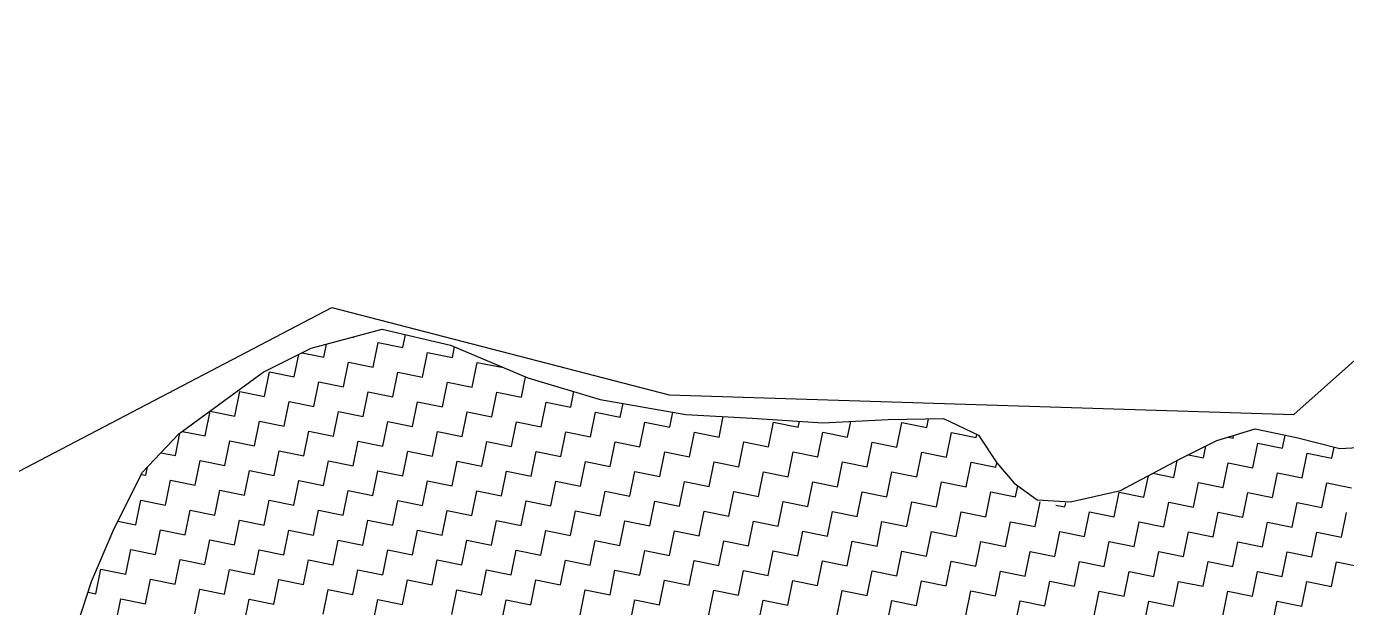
# Model space of a CAD drawing. Header units: metres. Extents: x 278801 to 279668, y 2074665 to 2075564.
# Drawn here: x 279272.2 to 279354.1, y 2075369.5 to 2075405.6 of the extents above; entities that cross this region are included whole.
import ezdxf

# ---------------------------------------------------------------- set-up
doc = ezdxf.new("R2010")
doc.units = ezdxf.units.M
doc.layers.add('POLY_HATCH', color=12, linetype='Continuous')
doc.layers.add('V_BOUND_LINE', color=7, linetype='Continuous')

msp = doc.modelspace()

# ---------------------------------------------------------------- linework, layer by layer
at = {"layer": 'POLY_HATCH'}
for p, q in [((279289.889, 2075385.637), (279294.29, 2075386.826)), ((279294.29, 2075386.826), (279298.543, 2075385.817)), ((279286.916, 2075384.159), (279289.889, 2075385.637)), ((279298.543, 2075385.817), (279303.337, 2075383.808)), ((279281.682, 2075380.317), (279286.916, 2075384.159)), ((279303.337, 2075383.808), (279307.818, 2075382.457)), ((279307.818, 2075382.457), (279313.128, 2075381.532)), ((279313.128, 2075381.532), (279317.24, 2075381.294)), ((279317.24, 2075381.294), (279321.638, 2075380.999)), ((279321.638, 2075380.999), (279325.694, 2075381.218)), ((279325.694, 2075381.218), (279329.121, 2075381.268)), ((279329.121, 2075381.268), (279331.29, 2075380.235)), ((279346.083, 2075379.917), (279348.455, 2075380.625)), ((279348.455, 2075380.625), (279351.024, 2075380.106)), ((279279.421, 2075377.953), (279281.682, 2075380.317)), ((279331.29, 2075380.235), (279332.429, 2075378.52)), ((279343.767, 2075378.752), (279346.083, 2075379.917)), ((279351.024, 2075380.106), (279353.707, 2075379.415)), ((279353.707, 2075379.415), (279356.564, 2075379.58)), ((279340.108, 2075376.819), (279343.767, 2075378.752)), ((279277.671, 2075374.445), (279279.421, 2075377.953)), ((279332.429, 2075378.52), (279333.511, 2075377.261)), ((279333.511, 2075377.261), (279334.937, 2075376.231)), ((279336.993, 2075376.112), (279340.108, 2075376.819)), ((279334.937, 2075376.231), (279336.993, 2075376.112)), ((279276.265, 2075371.166), (279277.671, 2075374.445)), ((279275.116, 2075367.685), (279276.265, 2075371.166))]:
    msp.add_line(p, q, dxfattribs=at)
at = {"layer": 'POLY_HATCH', "linetype": 'Continuous'}
for p, q in [((279292.436, 2075386.325), (279292.519, 2075386.308)), ((279292.519, 2075386.308), (279292.527, 2075386.35)), ((279295.584, 2075385.689), (279295.744, 2075386.481)), ((279289.329, 2075385.358), (279290.677, 2075385.086)), ((279290.677, 2075385.086), (279290.84, 2075385.894)), ((279293.742, 2075384.466), (279294.052, 2075385.998)), ((279294.052, 2075385.998), (279295.584, 2075385.689)), ((279296.807, 2075383.846), (279297.117, 2075385.379)), ((279297.117, 2075385.379), (279298.649, 2075385.069)), ((279298.649, 2075385.069), (279298.78, 2075385.718)), ((279288.834, 2075383.863), (279289.115, 2075385.252)), ((279291.899, 2075383.243), (279292.209, 2075384.776)), ((279292.209, 2075384.776), (279293.742, 2075384.466)), ((279299.872, 2075383.226), (279300.182, 2075384.759)), ((279300.182, 2075384.759), (279301.714, 2075384.449)), ((279301.714, 2075384.449), (279301.722, 2075384.485)), ((279286.992, 2075382.64), (279287.302, 2075384.173)), ((279287.302, 2075384.173), (279288.834, 2075383.863)), ((279294.964, 2075382.624), (279295.274, 2075384.156)), ((279295.274, 2075384.156), (279296.807, 2075383.846)), ((279302.937, 2075382.607), (279303.192, 2075383.869)), ((279285.15, 2075381.418), (279285.459, 2075382.95)), ((279285.459, 2075382.95), (279286.992, 2075382.64)), ((279290.057, 2075382.021), (279290.367, 2075383.553)), ((279290.367, 2075383.553), (279291.899, 2075383.243)), ((279293.122, 2075381.401), (279293.432, 2075382.933)), ((279293.432, 2075382.933), (279294.964, 2075382.624)), ((279298.029, 2075382.004), (279298.339, 2075383.536)), ((279298.339, 2075383.536), (279299.872, 2075383.226)), ((279301.094, 2075381.384), (279301.404, 2075382.916)), ((279301.404, 2075382.916), (279302.937, 2075382.607)), ((279306.002, 2075381.987), (279306.196, 2075382.946)), ((279288.215, 2075380.798), (279288.524, 2075382.331)), ((279288.524, 2075382.331), (279290.057, 2075382.021)), ((279296.187, 2075380.781), (279296.497, 2075382.314)), ((279296.497, 2075382.314), (279298.029, 2075382.004)), ((279304.159, 2075380.764), (279304.469, 2075382.297)), ((279304.469, 2075382.297), (279306.002, 2075381.987)), ((279309.067, 2075381.367), (279309.237, 2075382.21)), ((279283.307, 2075380.195), (279283.617, 2075381.728)), ((279283.617, 2075381.728), (279285.15, 2075381.418)), ((279291.28, 2075380.178), (279291.589, 2075381.711)), ((279291.589, 2075381.711), (279293.122, 2075381.401)), ((279299.252, 2075380.161), (279299.562, 2075381.694)), ((279299.562, 2075381.694), (279301.094, 2075381.384)), ((279307.224, 2075380.144), (279307.534, 2075381.677)), ((279307.534, 2075381.677), (279309.067, 2075381.367)), ((279312.132, 2075380.747), (279312.319, 2075381.673)), ((279315.197, 2075380.127), (279315.454, 2075381.397)), ((279328.077, 2075380.713), (279328.186, 2075381.254)), ((279281.465, 2075378.973), (279281.746, 2075380.364)), ((279281.903, 2075380.479), (279283.307, 2075380.195)), ((279286.372, 2075379.575), (279286.682, 2075381.108)), ((279286.682, 2075381.108), (279288.215, 2075380.798)), ((279289.437, 2075378.956), (279289.747, 2075380.488)), ((279289.747, 2075380.488), (279291.28, 2075380.178)), ((279294.345, 2075379.558), (279294.654, 2075381.091)), ((279294.654, 2075381.091), (279296.187, 2075380.781)), ((279297.41, 2075378.939), (279297.719, 2075380.471)), ((279297.719, 2075380.471), (279299.252, 2075380.161)), ((279302.317, 2075379.542), (279302.627, 2075381.074)), ((279302.627, 2075381.074), (279304.159, 2075380.764)), ((279305.382, 2075378.922), (279305.692, 2075380.454)), ((279305.692, 2075380.454), (279307.224, 2075380.144)), ((279310.289, 2075379.525), (279310.599, 2075381.057)), ((279310.599, 2075381.057), (279312.132, 2075380.747)), ((279313.354, 2075378.905), (279313.664, 2075380.437)), ((279313.664, 2075380.437), (279315.197, 2075380.127)), ((279318.262, 2075379.508), (279318.572, 2075381.04)), ((279318.572, 2075381.04), (279320.104, 2075380.73)), ((279320.104, 2075380.73), (279320.178, 2075381.097)), ((279321.327, 2075378.888), (279321.637, 2075380.42)), ((279321.637, 2075380.42), (279323.169, 2075380.111)), ((279323.169, 2075380.111), (279323.368, 2075381.092)), ((279326.234, 2075379.491), (279326.544, 2075381.023)), ((279326.544, 2075381.023), (279328.077, 2075380.713)), ((279329.299, 2075378.871), (279329.609, 2075380.404)), ((279329.609, 2075380.404), (279331.142, 2075380.094)), ((279284.53, 2075378.353), (279284.84, 2075379.885)), ((279284.84, 2075379.885), (279286.372, 2075379.575)), ((279292.502, 2075378.336), (279292.812, 2075379.868)), ((279292.812, 2075379.868), (279294.345, 2075379.558)), ((279300.475, 2075378.319), (279300.785, 2075379.851)), ((279300.785, 2075379.851), (279302.317, 2075379.542)), ((279308.447, 2075378.302), (279308.757, 2075379.835)), ((279308.757, 2075379.835), (279310.289, 2075379.525)), ((279316.42, 2075378.285), (279316.729, 2075379.818)), ((279316.729, 2075379.818), (279318.262, 2075379.508)), ((279324.392, 2075378.268), (279324.702, 2075379.801)), ((279324.702, 2075379.801), (279326.234, 2075379.491)), ((279331.142, 2075380.094), (279331.181, 2075380.287)), ((279345.244, 2075378.837), (279345.392, 2075379.569)), ((279346.774, 2075380.123), (279347.087, 2075380.06)), ((279347.087, 2075380.06), (279347.12, 2075380.227)), ((279348.309, 2075378.217), (279348.619, 2075379.75)), ((279348.619, 2075379.75), (279350.152, 2075379.44)), ((279350.152, 2075379.44), (279350.315, 2075380.249)), ((279280.569, 2075379.154), (279281.465, 2075378.973)), ((279287.595, 2075377.733), (279287.905, 2075379.266)), ((279287.905, 2075379.266), (279289.437, 2075378.956)), ((279295.567, 2075377.716), (279295.877, 2075379.249)), ((279295.877, 2075379.249), (279297.41, 2075378.939)), ((279303.54, 2075377.699), (279303.85, 2075379.232)), ((279303.85, 2075379.232), (279305.382, 2075378.922)), ((279311.512, 2075377.682), (279311.822, 2075379.215)), ((279311.822, 2075379.215), (279313.354, 2075378.905)), ((279319.485, 2075377.665), (279319.794, 2075379.198)), ((279319.794, 2075379.198), (279321.327, 2075378.888)), ((279327.457, 2075377.648), (279327.767, 2075379.181)), ((279327.767, 2075379.181), (279329.299, 2075378.871)), ((279344.312, 2075379.026), (279345.244, 2075378.837)), ((279351.374, 2075377.598), (279351.684, 2075379.13)), ((279351.684, 2075379.13), (279353.217, 2075378.82)), ((279353.217, 2075378.82), (279353.355, 2075379.505)), ((279279.622, 2075377.75), (279279.728, 2075378.274)), ((279282.687, 2075377.13), (279282.997, 2075378.663)), ((279282.997, 2075378.663), (279284.53, 2075378.353)), ((279285.752, 2075376.51), (279286.062, 2075378.043)), ((279286.062, 2075378.043), (279287.595, 2075377.733)), ((279290.66, 2075377.113), (279290.97, 2075378.646)), ((279290.97, 2075378.646), (279292.502, 2075378.336)), ((279293.725, 2075376.493), (279294.035, 2075378.026)), ((279294.035, 2075378.026), (279295.567, 2075377.716)), ((279298.632, 2075377.096), (279298.942, 2075378.629)), ((279298.942, 2075378.629), (279300.475, 2075378.319)), ((279301.697, 2075376.477), (279302.007, 2075378.009)), ((279302.007, 2075378.009), (279303.54, 2075377.699)), ((279306.605, 2075377.079), (279306.915, 2075378.612)), ((279306.915, 2075378.612), (279308.447, 2075378.302)), ((279309.67, 2075376.46), (279309.98, 2075377.992)), ((279309.98, 2075377.992), (279311.512, 2075377.682)), ((279314.577, 2075377.062), (279314.887, 2075378.595)), ((279314.887, 2075378.595), (279316.42, 2075378.285)), ((279317.642, 2075376.443), (279317.952, 2075377.975)), ((279317.952, 2075377.975), (279319.485, 2075377.665)), ((279322.55, 2075377.046), (279322.859, 2075378.578)), ((279322.859, 2075378.578), (279324.392, 2075378.268)), ((279325.615, 2075376.426), (279325.924, 2075377.958)), ((279325.924, 2075377.958), (279327.457, 2075377.648)), ((279330.522, 2075377.029), (279330.832, 2075378.561)), ((279330.832, 2075378.561), (279332.364, 2075378.251)), ((279332.364, 2075378.251), (279332.421, 2075378.531)), ((279343.402, 2075377.615), (279343.616, 2075378.671)), ((279346.467, 2075376.995), (279346.777, 2075378.527)), ((279346.777, 2075378.527), (279348.309, 2075378.217)), ((279349.532, 2075376.375), (279349.842, 2075377.908)), ((279349.842, 2075377.908), (279351.374, 2075377.598)), ((279279.347, 2075377.806), (279279.622, 2075377.75)), ((279280.845, 2075375.908), (279281.155, 2075377.44)), ((279281.155, 2075377.44), (279282.687, 2075377.13)), ((279288.817, 2075375.891), (279289.127, 2075377.423)), ((279289.127, 2075377.423), (279290.66, 2075377.113)), ((279296.79, 2075375.874), (279297.1, 2075377.406)), ((279297.1, 2075377.406), (279298.632, 2075377.096)), ((279304.762, 2075375.857), (279305.072, 2075377.389)), ((279305.072, 2075377.389), (279306.605, 2075377.079)), ((279312.735, 2075375.84), (279313.045, 2075377.372)), ((279313.045, 2075377.372), (279314.577, 2075377.062)), ((279320.707, 2075375.823), (279321.017, 2075377.355)), ((279321.017, 2075377.355), (279322.55, 2075377.046)), ((279328.68, 2075375.806), (279328.989, 2075377.339)), ((279328.989, 2075377.339), (279330.522, 2075377.029)), ((279333.587, 2075376.409), (279333.728, 2075377.105)), ((279341.559, 2075376.392), (279341.83, 2075377.728)), ((279342.109, 2075377.876), (279343.402, 2075377.615)), ((279344.624, 2075375.772), (279344.934, 2075377.305)), ((279344.934, 2075377.305), (279346.467, 2075376.995)), ((279352.597, 2075375.755), (279352.907, 2075377.288)), ((279352.907, 2075377.288), (279354.439, 2075376.978)), ((279283.91, 2075375.288), (279284.22, 2075376.82)), ((279284.22, 2075376.82), (279285.752, 2075376.51)), ((279291.882, 2075375.271), (279292.192, 2075376.803)), ((279292.192, 2075376.803), (279293.725, 2075376.493)), ((279299.855, 2075375.254), (279300.165, 2075376.786)), ((279300.165, 2075376.786), (279301.697, 2075376.477)), ((279307.827, 2075375.237), (279308.137, 2075376.77)), ((279308.137, 2075376.77), (279309.67, 2075376.46)), ((279315.8, 2075375.22), (279316.11, 2075376.753)), ((279316.11, 2075376.753), (279317.642, 2075376.443)), ((279323.772, 2075375.203), (279324.082, 2075376.736)), ((279324.082, 2075376.736), (279325.615, 2075376.426)), ((279331.745, 2075375.186), (279332.055, 2075376.719)), ((279332.055, 2075376.719), (279333.587, 2075376.409)), ((279339.717, 2075375.169), (279340.027, 2075376.702)), ((279340.027, 2075376.702), (279341.559, 2075376.392)), ((279347.69, 2075375.152), (279347.999, 2075376.685)), ((279347.999, 2075376.685), (279349.532, 2075376.375)), ((279279.003, 2075374.685), (279279.312, 2075376.217)), ((279279.312, 2075376.217), (279280.845, 2075375.908)), ((279282.068, 2075374.065), (279282.377, 2075375.598)), ((279282.377, 2075375.598), (279283.91, 2075375.288)), ((279286.975, 2075374.668), (279287.285, 2075376.201)), ((279287.285, 2075376.201), (279288.817, 2075375.891)), ((279290.04, 2075374.048), (279290.35, 2075375.581)), ((279290.35, 2075375.581), (279291.882, 2075375.271)), ((279294.947, 2075374.651), (279295.257, 2075376.184)), ((279295.257, 2075376.184), (279296.79, 2075375.874)), ((279298.012, 2075374.031), (279298.322, 2075375.564)), ((279298.322, 2075375.564), (279299.855, 2075375.254)), ((279302.92, 2075374.634), (279303.23, 2075376.167)), ((279303.23, 2075376.167), (279304.762, 2075375.857)), ((279305.985, 2075374.014), (279306.295, 2075375.547)), ((279306.295, 2075375.547), (279307.827, 2075375.237)), ((279310.892, 2075374.617), (279311.202, 2075376.15)), ((279311.202, 2075376.15), (279312.735, 2075375.84)), ((279313.957, 2075373.997), (279314.267, 2075375.53)), ((279314.267, 2075375.53), (279315.8, 2075375.22)), ((279318.865, 2075374.6), (279319.175, 2075376.133)), ((279319.175, 2075376.133), (279320.707, 2075375.823)), ((279321.93, 2075373.981), (279322.24, 2075375.513)), ((279322.24, 2075375.513), (279323.772, 2075375.203)), ((279326.837, 2075374.583), (279327.147, 2075376.116)), ((279327.147, 2075376.116), (279328.68, 2075375.806)), ((279329.902, 2075373.964), (279330.212, 2075375.496)), ((279330.212, 2075375.496), (279331.745, 2075375.186)), ((279334.81, 2075374.566), (279335.119, 2075376.099)), ((279336.08, 2075375.905), (279336.652, 2075375.789)), ((279336.652, 2075375.789), (279336.704, 2075376.046)), ((279337.875, 2075373.947), (279338.185, 2075375.479)), ((279338.185, 2075375.479), (279339.717, 2075375.169)), ((279342.782, 2075374.55), (279343.092, 2075376.082)), ((279343.092, 2075376.082), (279344.624, 2075375.772)), ((279345.847, 2075373.93), (279346.157, 2075375.462)), ((279346.157, 2075375.462), (279347.69, 2075375.152)), ((279350.755, 2075374.533), (279351.064, 2075376.065)), ((279351.064, 2075376.065), (279352.597, 2075375.755)), ((279353.82, 2075373.913), (279354.129, 2075375.445)), ((279277.902, 2075374.907), (279279.003, 2075374.685)), ((279285.133, 2075373.445), (279285.442, 2075374.978)), ((279285.442, 2075374.978), (279286.975, 2075374.668)), ((279293.105, 2075373.428), (279293.415, 2075374.961)), ((279293.415, 2075374.961), (279294.947, 2075374.651)), ((279301.077, 2075373.412), (279301.387, 2075374.944)), ((279301.387, 2075374.944), (279302.92, 2075374.634)), ((279309.05, 2075373.395), (279309.36, 2075374.927)), ((279309.36, 2075374.927), (279310.892, 2075374.617)), ((279317.022, 2075373.378), (279317.332, 2075374.91)), ((279317.332, 2075374.91), (279318.865, 2075374.6)), ((279324.995, 2075373.361), (279325.305, 2075374.893)), ((279325.305, 2075374.893), (279326.837, 2075374.583)), ((279332.967, 2075373.344), (279333.277, 2075374.876)), ((279333.277, 2075374.876), (279334.81, 2075374.566)), ((279340.94, 2075373.327), (279341.25, 2075374.859)), ((279341.25, 2075374.859), (279342.782, 2075374.55)), ((279348.912, 2075373.31), (279349.222, 2075374.842)), ((279349.222, 2075374.842), (279350.755, 2075374.533)), ((279280.225, 2075372.843), (279280.535, 2075374.375)), ((279280.535, 2075374.375), (279282.068, 2075374.065)), ((279288.198, 2075372.826), (279288.507, 2075374.358)), ((279288.507, 2075374.358), (279290.04, 2075374.048)), ((279296.17, 2075372.809), (279296.48, 2075374.341)), ((279296.48, 2075374.341), (279298.012, 2075374.031)), ((279304.142, 2075372.792), (279304.452, 2075374.324)), ((279304.452, 2075374.324), (279305.985, 2075374.014)), ((279312.115, 2075372.775), (279312.425, 2075374.307)), ((279312.425, 2075374.307), (279313.957, 2075373.997)), ((279320.087, 2075372.758), (279320.397, 2075374.29)), ((279320.397, 2075374.29), (279321.93, 2075373.981)), ((279328.06, 2075372.741), (279328.37, 2075374.273)), ((279328.37, 2075374.273), (279329.902, 2075373.964)), ((279336.032, 2075372.724), (279336.342, 2075374.257)), ((279336.342, 2075374.257), (279337.875, 2075373.947)), ((279344.005, 2075372.707), (279344.315, 2075374.24)), ((279344.315, 2075374.24), (279345.847, 2075373.93)), ((279351.977, 2075372.69), (279352.287, 2075374.223)), ((279352.287, 2075374.223), (279353.82, 2075373.913)), ((279278.383, 2075371.62), (279278.693, 2075373.152)), ((279278.693, 2075373.152), (279280.225, 2075372.843)), ((279283.29, 2075372.223), (279283.6, 2075373.755)), ((279283.6, 2075373.755), (279285.133, 2075373.445)), ((279286.355, 2075371.603), (279286.665, 2075373.135)), ((279286.665, 2075373.135), (279288.198, 2075372.826)), ((279291.263, 2075372.206), (279291.573, 2075373.738)), ((279291.573, 2075373.738), (279293.105, 2075373.428)), ((279294.328, 2075371.586), (279294.638, 2075373.119)), ((279294.638, 2075373.119), (279296.17, 2075372.809)), ((279299.235, 2075372.189), (279299.545, 2075373.721)), ((279299.545, 2075373.721), (279301.077, 2075373.412)), ((279302.3, 2075371.569), (279302.61, 2075373.102)), ((279302.61, 2075373.102), (279304.142, 2075372.792)), ((279307.208, 2075372.172), (279307.517, 2075373.704)), ((279307.517, 2075373.704), (279309.05, 2075373.395)), ((279310.273, 2075371.552), (279310.582, 2075373.085)), ((279310.582, 2075373.085), (279312.115, 2075372.775)), ((279315.18, 2075372.155), (279315.49, 2075373.688)), ((279315.49, 2075373.688), (279317.022, 2075373.378)), ((279318.245, 2075371.535), (279318.555, 2075373.068)), ((279318.555, 2075373.068), (279320.087, 2075372.758)), ((279323.152, 2075372.138), (279323.462, 2075373.671)), ((279323.462, 2075373.671), (279324.995, 2075373.361)), ((279326.217, 2075371.518), (279326.527, 2075373.051)), ((279326.527, 2075373.051), (279328.06, 2075372.741)), ((279331.125, 2075372.121), (279331.435, 2075373.654)), ((279331.435, 2075373.654), (279332.967, 2075373.344)), ((279334.19, 2075371.501), (279334.5, 2075373.034)), ((279334.5, 2075373.034), (279336.032, 2075372.724)), ((279339.097, 2075372.104), (279339.407, 2075373.637)), ((279339.407, 2075373.637), (279340.94, 2075373.327)), ((279342.162, 2075371.484), (279342.472, 2075373.017)), ((279342.472, 2075373.017), (279344.005, 2075372.707)), ((279347.07, 2075372.087), (279347.38, 2075373.62)), ((279347.38, 2075373.62), (279348.912, 2075373.31)), ((279350.135, 2075371.468), (279350.445, 2075373)), ((279350.445, 2075373), (279351.977, 2075372.69)), ((279281.448, 2075371), (279281.758, 2075372.533)), ((279281.758, 2075372.533), (279283.29, 2075372.223)), ((279289.42, 2075370.983), (279289.73, 2075372.516)), ((279289.73, 2075372.516), (279291.263, 2075372.206)), ((279297.393, 2075370.966), (279297.703, 2075372.499)), ((279297.703, 2075372.499), (279299.235, 2075372.189)), ((279305.365, 2075370.949), (279305.675, 2075372.482)), ((279305.675, 2075372.482), (279307.208, 2075372.172)), ((279313.338, 2075370.932), (279313.647, 2075372.465)), ((279313.647, 2075372.465), (279315.18, 2075372.155)), ((279321.31, 2075370.915), (279321.62, 2075372.448)), ((279321.62, 2075372.448), (279323.152, 2075372.138)), ((279329.282, 2075370.899), (279329.592, 2075372.431)), ((279329.592, 2075372.431), (279331.125, 2075372.121)), ((279337.255, 2075370.882), (279337.565, 2075372.414)), ((279337.565, 2075372.414), (279339.097, 2075372.104)), ((279345.227, 2075370.865), (279345.537, 2075372.397)), ((279345.537, 2075372.397), (279347.07, 2075372.087)), ((279353.2, 2075370.848), (279353.51, 2075372.38)), ((279353.51, 2075372.38), (279355.042, 2075372.07)), ((279276.54, 2075370.397), (279276.85, 2075371.93)), ((279276.85, 2075371.93), (279278.383, 2075371.62)), ((279284.513, 2075370.38), (279284.823, 2075371.913)), ((279284.823, 2075371.913), (279286.355, 2075371.603)), ((279292.485, 2075370.363), (279292.795, 2075371.896)), ((279292.795, 2075371.896), (279294.328, 2075371.586)), ((279300.458, 2075370.346), (279300.768, 2075371.879)), ((279300.768, 2075371.879), (279302.3, 2075371.569)), ((279308.43, 2075370.33), (279308.74, 2075371.862)), ((279308.74, 2075371.862), (279310.273, 2075371.552)), ((279316.403, 2075370.313), (279316.712, 2075371.845)), ((279316.712, 2075371.845), (279318.245, 2075371.535)), ((279324.375, 2075370.296), (279324.685, 2075371.828)), ((279324.685, 2075371.828), (279326.217, 2075371.518)), ((279332.347, 2075370.279), (279332.657, 2075371.811)), ((279332.657, 2075371.811), (279334.19, 2075371.501)), ((279340.32, 2075370.262), (279340.63, 2075371.794)), ((279340.63, 2075371.794), (279342.162, 2075371.484)), ((279348.292, 2075370.245), (279348.602, 2075371.777)), ((279348.602, 2075371.777), (279350.135, 2075371.468)), ((279279.605, 2075369.778), (279279.915, 2075371.31)), ((279279.915, 2075371.31), (279281.448, 2075371)), ((279282.67, 2075369.158), (279282.98, 2075370.69)), ((279282.98, 2075370.69), (279284.513, 2075370.38)), ((279287.578, 2075369.761), (279287.888, 2075371.293)), ((279287.888, 2075371.293), (279289.42, 2075370.983)), ((279290.643, 2075369.141), (279290.953, 2075370.673)), ((279290.953, 2075370.673), (279292.485, 2075370.363)), ((279295.55, 2075369.744), (279295.86, 2075371.276)), ((279295.86, 2075371.276), (279297.393, 2075370.966)), ((279298.615, 2075369.124), (279298.925, 2075370.656)), ((279298.925, 2075370.656), (279300.458, 2075370.346)), ((279303.523, 2075369.727), (279303.833, 2075371.259)), ((279303.833, 2075371.259), (279305.365, 2075370.949)), ((279306.588, 2075369.107), (279306.898, 2075370.639)), ((279306.898, 2075370.639), (279308.43, 2075370.33)), ((279311.495, 2075369.71), (279311.805, 2075371.242)), ((279311.805, 2075371.242), (279313.338, 2075370.932)), ((279314.56, 2075369.09), (279314.87, 2075370.623)), ((279314.87, 2075370.623), (279316.403, 2075370.313)), ((279319.468, 2075369.693), (279319.777, 2075371.225)), ((279319.777, 2075371.225), (279321.31, 2075370.915)), ((279322.533, 2075369.073), (279322.843, 2075370.606)), ((279322.843, 2075370.606), (279324.375, 2075370.296)), ((279327.44, 2075369.676), (279327.75, 2075371.208)), ((279327.75, 2075371.208), (279329.282, 2075370.899)), ((279330.505, 2075369.056), (279330.815, 2075370.589)), ((279330.815, 2075370.589), (279332.347, 2075370.279)), ((279335.412, 2075369.659), (279335.722, 2075371.192)), ((279335.722, 2075371.192), (279337.255, 2075370.882)), ((279338.478, 2075369.039), (279338.787, 2075370.572)), ((279338.787, 2075370.572), (279340.32, 2075370.262)), ((279343.385, 2075369.642), (279343.695, 2075371.175)), ((279343.695, 2075371.175), (279345.227, 2075370.865)), ((279346.45, 2075369.022), (279346.76, 2075370.555)), ((279346.76, 2075370.555), (279348.292, 2075370.245)), ((279351.357, 2075369.625), (279351.667, 2075371.158)), ((279351.667, 2075371.158), (279353.2, 2075370.848)), ((279276.045, 2075370.498), (279276.54, 2075370.397)), ((279277.763, 2075368.555), (279278.073, 2075370.087)), ((279278.073, 2075370.087), (279279.605, 2075369.778)), ((279285.735, 2075368.538), (279286.045, 2075370.07)), ((279286.045, 2075370.07), (279287.578, 2075369.761)), ((279293.708, 2075368.521), (279294.018, 2075370.054)), ((279294.018, 2075370.054), (279295.55, 2075369.744)), ((279301.68, 2075368.504), (279301.99, 2075370.037)), ((279301.99, 2075370.037), (279303.523, 2075369.727)), ((279309.653, 2075368.487), (279309.963, 2075370.02)), ((279309.963, 2075370.02), (279311.495, 2075369.71)), ((279317.625, 2075368.47), (279317.935, 2075370.003)), ((279317.935, 2075370.003), (279319.468, 2075369.693)), ((279325.598, 2075368.453), (279325.908, 2075369.986)), ((279325.908, 2075369.986), (279327.44, 2075369.676)), ((279333.57, 2075368.436), (279333.88, 2075369.969)), ((279333.88, 2075369.969), (279335.412, 2075369.659)), ((279341.543, 2075368.419), (279341.852, 2075369.952)), ((279341.852, 2075369.952), (279343.385, 2075369.642)), ((279349.515, 2075368.403), (279349.825, 2075369.935)), ((279349.825, 2075369.935), (279351.357, 2075369.625))]:
    msp.add_line(p, q, dxfattribs=at)
at = {"layer": 'V_BOUND_LINE', "ltscale": 10}
for p, q in [((279350.863, 2075381.532), (279377.887, 2075405.596)), ((279214.888, 2075348.282), (279291.163, 2075388.156)), ((279291.163, 2075388.156), (279312.093, 2075382.738)), ((279312.093, 2075382.738), (279350.863, 2075381.532))]:
    msp.add_line(p, q, dxfattribs=at)

doc.saveas('drawing.dxf')
